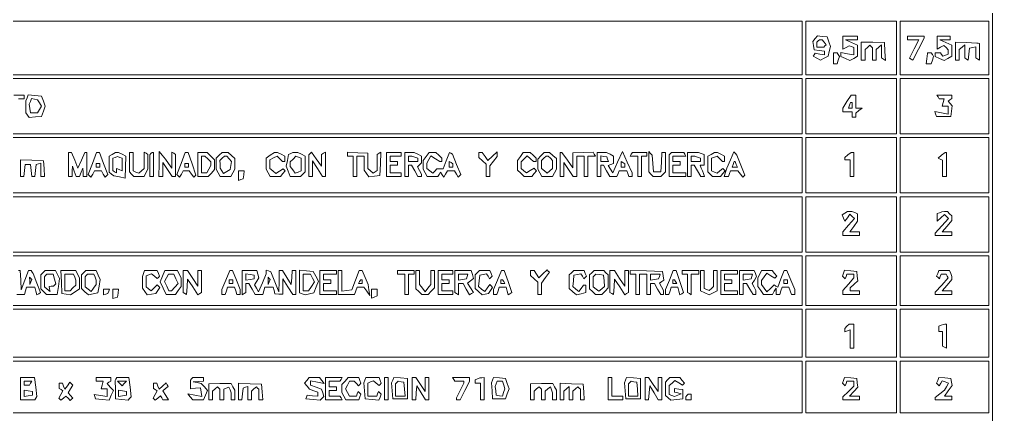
# Paper-space layout 'AN-01-DGE-004' of a CAD drawing. Header units: metres, sheet in millimetres. Extents: x 12 to 193, y 4 to 291.
# Drawn here: x 128.6 to 193.2, y 89.2 to 115.5 of the extents above; entities that cross this region are included whole.
import ezdxf

# ---------------------------------------------------------------- set-up
doc = ezdxf.new("R2010")
doc.units = ezdxf.units.M
doc.layers.add('DGE_CONTORNOS', color=7, linetype='Continuous', lineweight=0)
doc.layers.add('DGE_DATOS', color=7, linetype='Continuous', lineweight=0)

# ---------------------------------------------------------------- blocks, each defined once
blk = doc.blocks.new('LP_REF_DGE_MT_004')
at = {"layer": 'DGE_CONTORNOS'}
for points in [[(28.829, 147.467), (28.829, 24.387), (111.028, 24.387), (193.226, 24.387), (193.226, 147.467), (193.226, 270.547), (111.028, 270.547), (28.829, 270.547)], [(180.58, 113.582), (180.58, 111.801), (120.727, 111.801), (60.874, 111.801), (60.874, 113.582), (60.874, 115.362), (120.727, 115.362), (180.58, 115.362)], [(186.842, 113.582), (186.842, 111.801), (183.834, 111.801), (180.826, 111.801), (180.826, 113.582), (180.826, 115.362), (183.834, 115.362), (186.842, 115.362)], [(192.981, 113.582), (192.981, 111.801), (190.034, 111.801), (187.087, 111.801), (187.087, 113.582), (187.087, 115.362), (190.034, 115.362), (192.981, 115.362)], [(181.45, 114.208), (181.298, 114.025), (181.338, 113.742), (181.378, 113.459), (181.716, 113.42), (182.053, 113.381), (182.053, 113.252), (182.053, 113.123), (181.744, 113.182), (181.434, 113.242), (181.372, 113.142), (181.31, 113.041), (181.559, 112.908), (181.808, 112.775), (182.052, 112.906), (182.296, 113.036), (182.377, 113.357), (182.457, 113.677), (182.345, 113.998), (182.233, 114.318), (181.918, 114.355), (181.603, 114.392)], [(182.037, 113.969), (182.174, 113.805), (182.093, 113.724), (182.013, 113.643), (181.787, 113.643), (181.562, 113.643), (181.562, 113.807), (181.562, 113.97), (181.644, 114.052), (181.726, 114.134), (181.813, 114.134), (181.901, 114.134)], [(183.281, 113.946), (183.281, 113.512), (183.496, 113.622), (183.711, 113.733), (183.864, 113.678), (184.018, 113.623), (184.018, 113.374), (184.018, 113.125), (183.588, 113.205), (183.158, 113.286), (183.158, 113.155), (183.158, 113.024), (183.45, 112.891), (183.741, 112.758), (184.002, 112.898), (184.263, 113.038), (184.263, 113.408), (184.263, 113.778), (183.864, 113.951), (183.465, 114.124), (183.864, 114.129), (184.263, 114.134), (184.263, 114.257), (184.263, 114.38), (183.772, 114.38), (183.281, 114.38)], [(184.509, 113.38), (184.509, 112.784), (184.632, 112.784), (184.755, 112.784), (184.755, 113.137), (184.755, 113.49), (184.919, 113.627), (185.084, 113.764), (185.165, 113.683), (185.246, 113.602), (185.246, 113.193), (185.246, 112.784), (185.368, 112.784), (185.491, 112.784), (185.491, 113.137), (185.491, 113.49), (185.675, 113.643), (185.86, 113.796), (185.86, 113.358), (185.86, 112.921), (185.989, 112.84), (186.119, 112.76), (186.082, 113.355), (186.044, 113.95), (185.276, 113.963), (184.509, 113.976)], [(187.578, 114.257), (187.578, 114.134), (187.949, 114.134), (188.319, 114.134), (188.011, 113.527), (187.704, 112.919), (187.821, 112.847), (187.938, 112.774), (188.311, 113.512), (188.683, 114.25), (188.683, 114.315), (188.683, 114.38), (188.131, 114.38), (187.578, 114.38)], [(189.543, 113.946), (189.543, 113.512), (189.77, 113.633), (189.996, 113.754), (190.138, 113.613), (190.279, 113.471), (190.279, 113.325), (190.279, 113.178), (190.099, 113.109), (189.919, 113.04), (189.846, 113.157), (189.774, 113.275), (189.597, 113.275), (189.42, 113.275), (189.42, 113.149), (189.42, 113.024), (189.711, 112.891), (190.003, 112.758), (190.264, 112.898), (190.525, 113.038), (190.525, 113.408), (190.525, 113.778), (190.126, 113.951), (189.727, 114.124), (190.065, 114.129), (190.402, 114.134), (190.402, 114.257), (190.402, 114.38), (189.972, 114.38), (189.543, 114.38)], [(190.771, 113.383), (190.771, 112.784), (190.893, 112.784), (191.016, 112.784), (191.016, 113.137), (191.016, 113.49), (191.2, 113.643), (191.384, 113.796), (191.384, 113.358), (191.384, 112.921), (191.499, 112.85), (191.614, 112.779), (191.653, 113.179), (191.691, 113.58), (191.906, 113.62), (192.121, 113.661), (192.121, 113.291), (192.121, 112.921), (192.244, 112.845), (192.367, 112.769), (192.367, 113.329), (192.367, 113.889), (192.275, 113.901), (192.182, 113.914), (191.476, 113.948), (190.771, 113.982)], [(182.667, 112.906), (182.667, 112.538), (182.782, 112.538), (182.896, 112.538), (182.974, 112.782), (183.052, 113.027), (182.975, 113.151), (182.898, 113.275), (182.783, 113.275), (182.667, 113.275)], [(188.915, 113.244), (188.901, 113.213), (188.861, 112.876), (188.821, 112.538), (188.989, 112.538), (189.158, 112.538), (189.235, 112.782), (189.313, 113.027), (189.237, 113.151), (189.16, 113.275), (189.044, 113.275), (188.929, 113.275)], [(180.58, 109.714), (180.58, 107.873), (120.727, 107.873), (60.874, 107.873), (60.874, 109.714), (60.874, 111.556), (120.727, 111.556), (180.58, 111.556)], [(186.842, 109.714), (186.842, 107.873), (183.834, 107.873), (180.826, 107.873), (180.826, 109.714), (180.826, 111.556), (183.834, 111.556), (186.842, 111.556)], [(192.981, 109.714), (192.981, 107.873), (190.034, 107.873), (187.087, 107.873), (187.087, 109.714), (187.087, 111.556), (190.034, 111.556), (192.981, 111.556)], [(129.091, 110.263), (129.014, 110.062), (129.016, 109.673), (129.018, 109.285), (129.121, 109.122), (129.224, 108.959), (129.639, 108.999), (130.053, 109.039), (130.171, 109.377), (130.289, 109.714), (130.171, 110.052), (130.053, 110.389), (129.611, 110.427), (129.168, 110.464)], [(129.921, 109.929), (130.057, 109.714), (129.921, 109.499), (129.786, 109.285), (129.553, 109.285), (129.321, 109.285), (129.281, 109.57), (129.24, 109.855), (129.311, 110.039), (129.382, 110.223), (129.584, 110.184), (129.786, 110.144)], [(183.557, 110.021), (183.281, 109.595), (183.281, 109.47), (183.281, 109.346), (183.588, 109.346), (183.895, 109.346), (183.895, 109.162), (183.895, 108.978), (184.018, 108.978), (184.141, 108.978), (184.141, 109.118), (184.141, 109.257), (184.355, 109.421), (184.57, 109.584), (184.355, 109.588), (184.141, 109.591), (184.141, 110.021), (184.141, 110.451), (183.987, 110.449), (183.834, 110.448)], [(183.895, 109.776), (183.895, 109.591), (183.776, 109.591), (183.657, 109.591), (183.728, 109.776), (183.799, 109.96), (183.847, 109.96), (183.895, 109.96)], [(189.604, 110.328), (189.68, 110.205), (189.845, 110.205), (190.011, 110.205), (189.947, 109.96), (189.882, 109.714), (190.081, 109.714), (190.279, 109.714), (190.279, 109.455), (190.279, 109.196), (189.837, 109.279), (189.394, 109.362), (189.448, 109.2), (189.502, 109.039), (189.983, 109.039), (190.464, 109.039), (190.503, 109.384), (190.543, 109.729), (190.405, 109.895), (190.268, 110.061), (190.396, 110.14), (190.525, 110.22), (190.525, 110.335), (190.525, 110.451), (190.027, 110.451), (189.528, 110.451)], [(180.58, 105.786), (180.58, 103.944), (120.727, 103.944), (60.874, 103.944), (60.874, 105.786), (60.874, 107.627), (120.727, 107.627), (180.58, 107.627)], [(186.842, 105.786), (186.842, 103.944), (183.834, 103.944), (180.826, 103.944), (180.826, 105.786), (180.826, 107.627), (183.834, 107.627), (186.842, 107.627)], [(192.981, 105.786), (192.981, 103.944), (190.034, 103.944), (187.087, 103.944), (187.087, 105.786), (187.087, 107.627), (190.034, 107.627), (192.981, 107.627)], [(135.89, 105.994), (135.89, 105.344), (136.037, 105.196), (136.184, 105.049), (136.524, 105.049), (136.863, 105.049), (136.99, 105.286), (137.117, 105.524), (137.117, 106.016), (137.117, 106.508), (136.995, 106.584), (136.872, 106.659), (136.872, 106.115), (136.872, 105.57), (136.689, 105.418), (136.507, 105.267), (136.321, 105.338), (136.135, 105.409), (136.135, 106.027), (136.135, 106.645), (136.013, 106.645), (135.89, 106.645)], [(137.858, 105.878), (137.854, 105.049), (137.977, 105.049), (138.1, 105.049), (138.1, 105.507), (138.1, 105.965), (138.411, 105.507), (138.722, 105.049), (138.841, 105.049), (138.959, 105.049), (138.959, 105.778), (138.959, 106.508), (138.836, 106.584), (138.714, 106.659), (138.707, 106.13), (138.701, 105.601), (138.492, 105.902), (138.284, 106.202), (138.073, 106.454), (137.862, 106.706)], [(147.888, 106.57), (147.799, 106.481), (147.799, 105.765), (147.799, 105.049), (147.922, 105.049), (148.045, 105.049), (148.046, 105.571), (148.048, 106.092), (148.384, 105.572), (148.72, 105.051), (148.812, 105.05), (148.904, 105.049), (148.904, 105.854), (148.904, 106.659), (148.781, 106.584), (148.658, 106.508), (148.652, 106.116), (148.646, 105.724), (148.473, 105.97), (148.301, 106.215), (148.139, 106.437), (147.976, 106.659)], [(150.377, 106.529), (150.377, 106.399), (150.561, 106.399), (150.746, 106.399), (150.746, 105.724), (150.746, 105.049), (150.868, 105.049), (150.991, 105.049), (150.991, 105.724), (150.991, 106.399), (151.237, 106.399), (151.482, 106.399), (151.482, 105.932), (151.482, 105.464), (151.642, 105.246), (151.801, 105.028), (152.164, 105.069), (152.526, 105.11), (152.563, 105.889), (152.6, 106.667), (152.471, 106.587), (152.342, 106.508), (152.342, 105.97), (152.342, 105.432), (152.214, 105.352), (152.085, 105.273), (151.907, 105.422), (151.728, 105.57), (151.728, 106.077), (151.728, 106.585), (151.053, 106.622), (150.377, 106.659)], [(159.094, 106.48), (159.094, 106.315), (159.34, 106.092), (159.585, 105.87), (159.585, 105.46), (159.585, 105.049), (159.708, 105.049), (159.831, 105.049), (159.831, 105.401), (159.831, 105.752), (160.077, 106.065), (160.322, 106.377), (160.322, 106.532), (160.322, 106.688), (160.013, 106.397), (159.703, 106.106), (159.515, 106.376), (159.326, 106.645), (159.21, 106.645), (159.094, 106.645)], [(166.952, 105.847), (166.952, 105.049), (167.075, 105.049), (167.198, 105.049), (167.198, 105.417), (167.198, 105.786), (167.29, 105.785), (167.382, 105.784), (167.591, 105.416), (167.8, 105.049), (168.038, 105.049), (168.276, 105.049), (168.347, 105.233), (168.418, 105.417), (168.671, 105.417), (168.924, 105.417), (168.995, 105.233), (169.065, 105.049), (169.175, 105.049), (169.285, 105.049), (169.285, 105.168), (169.285, 105.287), (168.964, 105.997), (168.643, 106.706), (168.32, 105.996), (167.996, 105.286), (167.848, 105.525), (167.7, 105.764), (167.879, 105.832), (168.057, 105.901), (168.057, 106.146), (168.057, 106.391), (167.82, 106.518), (167.582, 106.645), (167.267, 106.645), (166.952, 106.645)], [(170.39, 106.019), (170.39, 105.344), (170.537, 105.196), (170.684, 105.049), (170.942, 105.049), (171.2, 105.049), (171.347, 105.196), (171.495, 105.344), (171.495, 105.994), (171.495, 106.645), (171.378, 106.645), (171.262, 106.645), (171.225, 106), (171.188, 105.356), (170.942, 105.356), (170.697, 105.356), (170.658, 105.908), (170.62, 106.461), (170.505, 106.577), (170.39, 106.694)], [(175.814, 106.143), (175.582, 105.601), (175.494, 105.325), (175.407, 105.049), (175.542, 105.049), (175.677, 105.049), (175.747, 105.233), (175.818, 105.417), (176.068, 105.417), (176.317, 105.417), (176.474, 105.203), (176.631, 104.988), (176.704, 105.06), (176.776, 105.133), (176.509, 105.797), (176.242, 106.461), (176.144, 106.573), (176.046, 106.685)], [(128.646, 105.599), (128.646, 105.049), (128.761, 105.049), (128.876, 105.049), (128.914, 105.448), (128.953, 105.847), (129.137, 105.847), (129.321, 105.847), (129.36, 105.448), (129.398, 105.049), (129.505, 105.049), (129.613, 105.049), (129.651, 105.438), (129.69, 105.828), (129.843, 105.878), (129.996, 105.929), (129.996, 105.489), (129.996, 105.049), (130.126, 105.049), (130.256, 105.049), (130.218, 105.571), (130.181, 106.092), (129.413, 106.121), (128.646, 106.149)], [(131.838, 105.847), (131.838, 105.049), (131.961, 105.049), (132.084, 105.049), (132.093, 105.386), (132.103, 105.724), (132.226, 105.386), (132.35, 105.049), (132.466, 105.049), (132.583, 105.049), (132.694, 105.325), (132.805, 105.601), (132.813, 105.325), (132.82, 105.049), (132.943, 105.049), (133.066, 105.049), (133.066, 105.847), (133.066, 106.645), (132.999, 106.645), (132.933, 106.645), (132.703, 106.123), (132.473, 105.601), (132.26, 106.123), (132.046, 106.645), (131.942, 106.645), (131.838, 106.645)], [(133.433, 105.904), (133.156, 105.164), (133.243, 105.077), (133.33, 104.99), (133.45, 105.203), (133.569, 105.417), (133.803, 105.417), (134.036, 105.417), (134.156, 105.203), (134.275, 104.99), (134.362, 105.077), (134.449, 105.164), (134.172, 105.904), (133.895, 106.645), (133.803, 106.645), (133.71, 106.645)], [(134.754, 106.512), (134.539, 106.387), (134.539, 105.856), (134.539, 105.324), (134.693, 105.204), (134.846, 105.083), (135.227, 105.011), (135.608, 104.94), (135.63, 105.663), (135.651, 106.387), (135.41, 106.516), (135.169, 106.645), (135.069, 106.641), (134.969, 106.637)], [(135.399, 105.838), (135.399, 105.425), (135.214, 105.496), (135.03, 105.566), (135.03, 105.423), (135.03, 105.28), (134.908, 105.356), (134.785, 105.432), (134.785, 105.844), (134.785, 106.256), (134.938, 106.31), (135.092, 106.363), (135.245, 106.307), (135.399, 106.25)], [(137.322, 106.563), (137.24, 106.481), (137.24, 105.765), (137.24, 105.049), (137.363, 105.049), (137.486, 105.049), (137.486, 105.847), (137.486, 106.645), (137.445, 106.645), (137.404, 106.645)], [(139.326, 105.904), (139.049, 105.164), (139.136, 105.077), (139.223, 104.99), (139.343, 105.203), (139.462, 105.417), (139.658, 105.417), (139.853, 105.417), (140.01, 105.203), (140.167, 104.988), (140.237, 105.058), (140.308, 105.129), (140.052, 105.887), (139.796, 106.645), (139.699, 106.645), (139.603, 106.645)], [(140.432, 105.847), (140.432, 105.049), (140.782, 105.049), (141.131, 105.049), (141.334, 105.273), (141.537, 105.498), (141.537, 105.826), (141.537, 106.154), (141.292, 106.399), (141.046, 106.645), (140.739, 106.645), (140.432, 106.645)], [(141.099, 106.206), (141.292, 106.014), (141.292, 105.891), (141.292, 105.769), (141.165, 105.532), (141.038, 105.294), (140.858, 105.294), (140.678, 105.294), (140.678, 105.847), (140.678, 106.399), (140.792, 106.399), (140.906, 106.399)], [(141.853, 106.452), (141.66, 106.259), (141.66, 105.891), (141.66, 105.524), (141.787, 105.286), (141.914, 105.049), (142.274, 105.049), (142.634, 105.049), (142.761, 105.286), (142.888, 105.524), (142.888, 105.881), (142.888, 106.239), (142.663, 106.442), (142.439, 106.645), (142.242, 106.645), (142.046, 106.645)], [(142.514, 106.222), (142.661, 106.045), (142.621, 105.774), (142.581, 105.504), (142.363, 105.368), (142.144, 105.233), (142.027, 105.417), (141.91, 105.601), (141.908, 105.853), (141.906, 106.105), (142.053, 106.252), (142.2, 106.399), (142.284, 106.399), (142.367, 106.399)], [(145.248, 106.454), (144.975, 106.263), (144.975, 105.893), (144.975, 105.524), (145.102, 105.286), (145.229, 105.049), (145.578, 105.049), (145.927, 105.049), (146.083, 105.236), (146.238, 105.423), (146.171, 105.49), (146.104, 105.557), (145.856, 105.402), (145.609, 105.248), (145.415, 105.409), (145.221, 105.57), (145.221, 105.858), (145.221, 106.145), (145.458, 106.272), (145.695, 106.399), (145.879, 106.215), (146.063, 106.031), (146.133, 106.031), (146.203, 106.031), (146.203, 106.211), (146.203, 106.391), (145.965, 106.518), (145.728, 106.645), (145.624, 106.645), (145.521, 106.645)], [(146.606, 106.565), (146.456, 106.504), (146.383, 106.113), (146.309, 105.722), (146.437, 105.385), (146.565, 105.049), (146.912, 105.049), (147.259, 105.049), (147.406, 105.196), (147.553, 105.344), (147.553, 105.867), (147.553, 106.391), (147.316, 106.518), (147.078, 106.645), (146.917, 106.635), (146.755, 106.626)], [(147.308, 105.83), (147.308, 105.409), (147.106, 105.332), (146.904, 105.255), (146.738, 105.482), (146.571, 105.71), (146.571, 105.862), (146.571, 106.014), (146.759, 106.201), (146.947, 106.389), (147.127, 106.32), (147.308, 106.25)], [(152.956, 105.847), (152.956, 105.049), (153.447, 105.049), (153.938, 105.049), (153.938, 105.172), (153.938, 105.294), (153.569, 105.294), (153.201, 105.294), (153.201, 105.54), (153.201, 105.786), (153.447, 105.786), (153.692, 105.786), (153.692, 105.908), (153.692, 106.031), (153.447, 106.031), (153.201, 106.031), (153.201, 106.215), (153.201, 106.399), (153.569, 106.399), (153.938, 106.399), (153.938, 106.522), (153.938, 106.645), (153.447, 106.645), (152.956, 106.645)], [(154.183, 105.847), (154.183, 105.049), (154.306, 105.049), (154.429, 105.049), (154.429, 105.417), (154.429, 105.786), (154.525, 105.786), (154.621, 105.786), (154.839, 105.417), (155.057, 105.049), (155.172, 105.049), (155.288, 105.049), (155.288, 105.118), (155.288, 105.188), (155.154, 105.438), (155.02, 105.689), (155.154, 105.823), (155.288, 105.957), (155.288, 106.174), (155.288, 106.391), (155.051, 106.518), (154.813, 106.645), (154.498, 106.645), (154.183, 106.645)], [(154.849, 106.325), (155.043, 106.25), (155.043, 106.141), (155.043, 106.031), (154.736, 106.031), (154.429, 106.031), (154.429, 106.215), (154.429, 106.399), (154.542, 106.399), (154.654, 106.399)], [(155.602, 106.372), (155.411, 106.099), (155.411, 105.811), (155.411, 105.524), (155.538, 105.286), (155.665, 105.049), (156.022, 105.049), (156.379, 105.049), (156.463, 105.185), (156.547, 105.321), (156.656, 105.154), (156.766, 104.987), (156.893, 105.202), (157.019, 105.417), (157.253, 105.417), (157.486, 105.417), (157.606, 105.203), (157.725, 104.99), (157.812, 105.076), (157.899, 105.163), (157.622, 105.845), (157.345, 106.526), (157.248, 106.586), (157.151, 106.646), (156.94, 106.093), (156.728, 105.54), (156.524, 105.54), (156.32, 105.54), (156.178, 105.398), (156.035, 105.256), (155.846, 105.413), (155.657, 105.57), (155.657, 105.747), (155.657, 105.924), (155.788, 106.17), (155.92, 106.416), (156.214, 106.224), (156.507, 106.031), (156.573, 106.031), (156.639, 106.031), (156.639, 106.145), (156.639, 106.259), (156.446, 106.452), (156.253, 106.645), (156.023, 106.645), (155.793, 106.645)], [(157.376, 105.778), (157.376, 105.663), (157.253, 105.663), (157.13, 105.663), (157.13, 105.854), (157.13, 106.046), (157.253, 105.97), (157.376, 105.894)], [(161.864, 106.372), (161.673, 106.099), (161.673, 105.777), (161.673, 105.455), (161.897, 105.252), (162.122, 105.049), (162.373, 105.049), (162.625, 105.049), (162.78, 105.236), (162.935, 105.423), (162.851, 105.508), (162.766, 105.592), (162.517, 105.436), (162.267, 105.28), (162.093, 105.425), (161.918, 105.57), (161.918, 105.792), (161.918, 106.014), (162.117, 106.212), (162.316, 106.411), (162.526, 106.221), (162.736, 106.031), (162.818, 106.031), (162.9, 106.031), (162.9, 106.145), (162.9, 106.259), (162.707, 106.452), (162.515, 106.645), (162.285, 106.645), (162.055, 106.645)], [(163.226, 106.42), (163.023, 106.196), (163.023, 105.86), (163.023, 105.524), (163.15, 105.286), (163.277, 105.049), (163.637, 105.049), (163.997, 105.049), (164.124, 105.286), (164.251, 105.524), (164.251, 105.881), (164.251, 106.239), (164.026, 106.442), (163.802, 106.645), (163.616, 106.645), (163.43, 106.645)], [(163.858, 106.252), (164.005, 106.105), (164.005, 105.837), (164.005, 105.57), (163.821, 105.417), (163.637, 105.264), (163.453, 105.417), (163.269, 105.57), (163.269, 105.837), (163.269, 106.105), (163.416, 106.252), (163.563, 106.399), (163.637, 106.399), (163.711, 106.399)], [(164.497, 105.847), (164.497, 105.049), (164.619, 105.049), (164.742, 105.049), (164.742, 105.507), (164.742, 105.965), (165.053, 105.507), (165.365, 105.049), (165.483, 105.049), (165.601, 105.049), (165.601, 105.724), (165.601, 106.399), (165.847, 106.399), (166.093, 106.399), (166.093, 105.724), (166.093, 105.049), (166.215, 105.049), (166.338, 105.049), (166.338, 105.724), (166.338, 106.399), (166.591, 106.399), (166.844, 106.399), (166.766, 106.525), (166.688, 106.651), (166.022, 106.629), (165.356, 106.607), (165.356, 106.116), (165.356, 105.626), (164.987, 106.135), (164.618, 106.645), (164.557, 106.645), (164.497, 106.645)], [(167.658, 106.185), (167.709, 106.031), (167.453, 106.031), (167.198, 106.031), (167.198, 106.224), (167.198, 106.417), (167.402, 106.378), (167.607, 106.338)], [(168.794, 105.778), (168.794, 105.663), (168.671, 105.663), (168.548, 105.663), (168.548, 105.854), (168.548, 106.046), (168.671, 105.97), (168.794, 105.894)], [(169.223, 106.522), (169.147, 106.399), (169.4, 106.399), (169.653, 106.399), (169.653, 105.724), (169.653, 105.049), (169.776, 105.049), (169.899, 105.049), (169.899, 105.724), (169.899, 106.399), (170.083, 106.399), (170.267, 106.399), (170.267, 106.522), (170.267, 106.645), (169.783, 106.645), (169.299, 106.645)], [(171.822, 106.563), (171.74, 106.481), (171.74, 105.765), (171.74, 105.049), (172.293, 105.049), (172.845, 105.049), (172.845, 105.172), (172.845, 105.294), (172.416, 105.294), (171.986, 105.294), (171.986, 105.54), (171.986, 105.786), (172.231, 105.786), (172.477, 105.786), (172.477, 105.908), (172.477, 106.031), (172.231, 106.031), (171.986, 106.031), (171.986, 106.215), (171.986, 106.399), (172.423, 106.399), (172.86, 106.399), (172.784, 106.522), (172.708, 106.645), (172.306, 106.645), (171.904, 106.645)], [(172.968, 105.847), (172.968, 105.049), (173.091, 105.049), (173.214, 105.049), (173.214, 105.417), (173.214, 105.786), (173.31, 105.786), (173.406, 105.786), (173.624, 105.417), (173.841, 105.049), (173.97, 105.049), (174.099, 105.049), (174.025, 105.233), (173.95, 105.417), (173.876, 105.601), (173.801, 105.786), (173.937, 105.786), (174.073, 105.786), (174.073, 106.141), (174.073, 106.496), (173.879, 106.57), (173.685, 106.645), (173.326, 106.645), (172.968, 106.645)], [(173.633, 106.325), (173.827, 106.25), (173.827, 106.141), (173.827, 106.031), (173.521, 106.031), (173.214, 106.031), (173.214, 106.215), (173.214, 106.399), (173.326, 106.399), (173.439, 106.399)], [(174.533, 106.512), (174.319, 106.387), (174.319, 105.865), (174.319, 105.344), (174.466, 105.196), (174.613, 105.049), (174.881, 105.049), (175.148, 105.049), (175.303, 105.236), (175.459, 105.423), (175.383, 105.499), (175.307, 105.575), (175.121, 105.421), (174.936, 105.267), (174.75, 105.338), (174.564, 105.409), (174.564, 105.83), (174.564, 106.25), (174.745, 106.32), (174.925, 106.389), (175.104, 106.21), (175.283, 106.031), (175.353, 106.031), (175.424, 106.031), (175.424, 106.211), (175.424, 106.391), (175.186, 106.518), (174.949, 106.645), (174.848, 106.641), (174.748, 106.637)], [(176.205, 105.847), (176.275, 105.663), (176.099, 105.663), (175.922, 105.663), (175.993, 105.847), (176.064, 106.031), (176.099, 106.031), (176.134, 106.031)], [(183.619, 106.474), (183.404, 106.311), (183.404, 106.232), (183.404, 106.154), (183.588, 106.154), (183.772, 106.154), (183.772, 105.601), (183.772, 105.049), (183.895, 105.049), (184.018, 105.049), (184.018, 105.847), (184.018, 106.645), (183.926, 106.641), (183.834, 106.637)], [(189.842, 106.453), (189.604, 106.261), (189.758, 106.197), (189.911, 106.133), (189.911, 105.591), (189.911, 105.049), (190.034, 105.049), (190.157, 105.049), (190.157, 105.847), (190.157, 106.645), (190.119, 106.645), (190.081, 106.645)], [(133.925, 105.786), (133.925, 105.663), (133.803, 105.663), (133.68, 105.663), (133.68, 105.786), (133.68, 105.908), (133.803, 105.908), (133.925, 105.908)], [(139.819, 105.786), (139.819, 105.663), (139.696, 105.663), (139.573, 105.663), (139.573, 105.786), (139.573, 105.908), (139.696, 105.908), (139.819, 105.908)], [(143.134, 105.1), (143.134, 104.783), (143.287, 104.833), (143.44, 104.884), (143.48, 105.151), (143.519, 105.417), (143.326, 105.417), (143.134, 105.417)], [(180.58, 101.857), (180.58, 100.015), (120.727, 100.015), (60.874, 100.015), (60.874, 101.857), (60.874, 103.698), (120.727, 103.698), (180.58, 103.698)], [(186.842, 101.857), (186.842, 100.015), (183.834, 100.015), (180.826, 100.015), (180.826, 101.857), (180.826, 103.698), (183.834, 103.698), (186.842, 103.698)], [(192.981, 101.857), (192.981, 100.015), (190.034, 100.015), (187.087, 100.015), (187.087, 101.857), (187.087, 103.698), (190.034, 103.698), (192.981, 103.698)], [(183.417, 102.604), (183.245, 102.495), (183.328, 102.28), (183.411, 102.065), (183.583, 102.298), (183.756, 102.532), (183.905, 102.385), (184.054, 102.238), (183.668, 101.797), (183.281, 101.357), (183.281, 101.239), (183.281, 101.12), (183.834, 101.12), (184.386, 101.12), (184.386, 101.243), (184.386, 101.366), (184.071, 101.366), (183.756, 101.366), (184.01, 101.722), (184.263, 102.079), (184.263, 102.323), (184.263, 102.567), (184.069, 102.642), (183.875, 102.716), (183.732, 102.714), (183.588, 102.712)], [(189.696, 102.635), (189.543, 102.573), (189.543, 102.319), (189.543, 102.064), (189.791, 102.289), (190.04, 102.514), (190.171, 102.383), (190.302, 102.251), (189.861, 101.763), (189.42, 101.275), (189.42, 101.197), (189.42, 101.12), (189.972, 101.12), (190.525, 101.12), (190.525, 101.243), (190.525, 101.366), (190.207, 101.366), (189.889, 101.366), (190.207, 101.743), (190.525, 102.121), (190.525, 102.271), (190.525, 102.422), (190.378, 102.569), (190.23, 102.716), (190.04, 102.706), (189.85, 102.697)], [(180.58, 98.112), (180.58, 96.455), (120.727, 96.455), (60.874, 96.455), (60.874, 98.112), (60.874, 99.77), (120.727, 99.77), (180.58, 99.77)], [(186.842, 98.112), (186.842, 96.455), (183.834, 96.455), (180.826, 96.455), (180.826, 98.112), (180.826, 99.77), (183.834, 99.77), (186.842, 99.77)], [(192.981, 98.112), (192.981, 96.455), (190.034, 96.455), (187.087, 96.455), (187.087, 98.112), (187.087, 99.77), (190.034, 99.77), (192.981, 99.77)], [(129.344, 98.028), (129.279, 97.867), (129.27, 98.102), (129.26, 98.337), (129.334, 98.263), (129.408, 98.189)], [(130.144, 98.64), (129.996, 98.493), (129.996, 98.035), (129.996, 97.577), (130.189, 97.384), (130.382, 97.191), (130.734, 97.191), (131.086, 97.191), (131.167, 97.73), (131.248, 98.268), (131.109, 98.528), (130.97, 98.787), (130.631, 98.787), (130.291, 98.787)], [(130.91, 98.22), (130.991, 97.899), (130.913, 97.821), (130.835, 97.744), (130.692, 97.738), (130.549, 97.733), (130.587, 97.564), (130.624, 97.395), (130.433, 97.554), (130.242, 97.713), (130.242, 98.045), (130.242, 98.378), (130.324, 98.46), (130.406, 98.542), (130.618, 98.542), (130.829, 98.542)], [(131.372, 98.02), (131.408, 97.253), (131.692, 97.213), (131.975, 97.172), (132.275, 97.369), (132.575, 97.565), (132.575, 97.939), (132.575, 98.312), (132.448, 98.55), (132.321, 98.787), (131.828, 98.787), (131.335, 98.787)], [(132.255, 98.348), (132.329, 98.153), (132.329, 97.988), (132.329, 97.823), (132.136, 97.63), (131.943, 97.437), (131.768, 97.437), (131.593, 97.437), (131.593, 97.989), (131.593, 98.542), (131.886, 98.542), (132.18, 98.542)], [(132.845, 98.64), (132.698, 98.493), (132.698, 98.045), (132.698, 97.598), (132.938, 97.38), (133.179, 97.162), (133.485, 97.239), (133.792, 97.316), (133.874, 97.754), (133.956, 98.192), (133.821, 98.49), (133.685, 98.787), (133.339, 98.787), (132.992, 98.787)], [(133.605, 98.348), (133.68, 98.153), (133.68, 98.003), (133.68, 97.852), (133.509, 97.619), (133.338, 97.385), (133.141, 97.549), (132.943, 97.713), (132.943, 98.045), (132.943, 98.378), (133.025, 98.46), (133.107, 98.542), (133.319, 98.542), (133.531, 98.542)], [(136.824, 98.593), (136.749, 98.399), (136.749, 98.003), (136.749, 97.607), (136.91, 97.387), (137.07, 97.168), (137.357, 97.21), (137.645, 97.253), (137.776, 97.462), (137.907, 97.671), (137.825, 97.753), (137.743, 97.834), (137.54, 97.631), (137.337, 97.428), (137.166, 97.571), (136.995, 97.713), (136.995, 98.07), (136.995, 98.427), (137.18, 98.498), (137.366, 98.569), (137.552, 98.415), (137.737, 98.261), (137.811, 98.335), (137.884, 98.409), (137.812, 98.598), (137.739, 98.787), (137.319, 98.787), (136.898, 98.787)], [(138.096, 98.41), (137.94, 98.033), (138.141, 97.612), (138.341, 97.191), (138.643, 97.191), (138.945, 97.191), (139.136, 97.464), (139.327, 97.737), (139.327, 98.025), (139.327, 98.312), (139.2, 98.55), (139.073, 98.787), (138.663, 98.787), (138.252, 98.787)], [(138.981, 98.235), (139.121, 97.929), (138.898, 97.683), (138.676, 97.437), (138.591, 97.437), (138.507, 97.437), (138.364, 97.751), (138.221, 98.065), (138.349, 98.303), (138.477, 98.542), (138.659, 98.542), (138.842, 98.542)], [(139.45, 98.058), (139.45, 97.329), (139.566, 97.257), (139.681, 97.186), (139.719, 97.703), (139.757, 98.221), (140.099, 97.702), (140.442, 97.183), (140.56, 97.256), (140.678, 97.329), (140.678, 98.058), (140.678, 98.787), (140.555, 98.787), (140.432, 98.787), (140.43, 98.266), (140.429, 97.744), (140.093, 98.265), (139.757, 98.786), (139.604, 98.787), (139.45, 98.787)], [(142.29, 98.157), (142.029, 97.527), (142.029, 97.359), (142.029, 97.191), (142.143, 97.191), (142.258, 97.191), (142.335, 97.437), (142.413, 97.682), (142.642, 97.682), (142.871, 97.682), (142.949, 97.437), (143.027, 97.191), (143.142, 97.191), (143.256, 97.191), (143.256, 97.359), (143.256, 97.527), (142.994, 98.157), (142.732, 98.787), (142.642, 98.787), (142.552, 98.787)], [(143.379, 97.982), (143.379, 97.177), (143.502, 97.253), (143.625, 97.329), (143.625, 97.628), (143.625, 97.928), (143.721, 97.928), (143.817, 97.928), (144.035, 97.56), (144.252, 97.191), (144.502, 97.191), (144.753, 97.191), (144.817, 97.437), (144.881, 97.682), (145.159, 97.682), (145.438, 97.682), (145.495, 97.464), (145.552, 97.246), (145.816, 97.227), (146.08, 97.207), (146.082, 97.721), (146.084, 98.235), (146.42, 97.714), (146.755, 97.193), (146.847, 97.192), (146.94, 97.191), (146.94, 97.989), (146.94, 98.787), (146.824, 98.787), (146.709, 98.787), (146.671, 98.327), (146.633, 97.867), (146.346, 98.327), (146.06, 98.787), (145.947, 98.787), (145.835, 98.787), (145.829, 98.082), (145.823, 97.376), (145.549, 98.042), (145.274, 98.708), (145.125, 98.758), (144.975, 98.808), (144.975, 98.685), (144.975, 98.562), (144.721, 97.969), (144.467, 97.376), (144.335, 97.61), (144.204, 97.845), (144.35, 98.078), (144.496, 98.312), (144.42, 98.55), (144.345, 98.787), (143.862, 98.787), (143.379, 98.787)], [(144.177, 98.358), (144.177, 98.235), (143.901, 98.196), (143.625, 98.157), (143.625, 98.358), (143.625, 98.559), (143.901, 98.52), (144.177, 98.481)], [(145.182, 98.028), (145.117, 97.867), (145.108, 98.102), (145.098, 98.337), (145.172, 98.263), (145.246, 98.189)], [(147.185, 98.054), (147.185, 97.306), (147.37, 97.236), (147.554, 97.165), (147.845, 97.238), (148.136, 97.311), (148.296, 97.698), (148.457, 98.085), (148.277, 98.405), (148.098, 98.726), (147.642, 98.764), (147.185, 98.802)], [(148.049, 98.288), (148.185, 98.034), (147.989, 97.736), (147.793, 97.437), (147.612, 97.437), (147.431, 97.437), (147.431, 97.989), (147.431, 98.542), (147.672, 98.542), (147.913, 98.542)], [(148.536, 97.989), (148.536, 97.191), (149.088, 97.191), (149.641, 97.191), (149.641, 97.314), (149.641, 97.437), (149.211, 97.437), (148.781, 97.437), (148.781, 97.682), (148.781, 97.928), (149.027, 97.928), (149.272, 97.928), (149.272, 98.051), (149.272, 98.174), (149.027, 98.174), (148.781, 98.174), (148.781, 98.358), (148.781, 98.542), (149.211, 98.542), (149.641, 98.542), (149.641, 98.665), (149.641, 98.787), (149.088, 98.787), (148.536, 98.787)], [(149.763, 97.989), (149.763, 97.191), (150.308, 97.191), (150.852, 97.191), (150.93, 97.437), (151.008, 97.682), (151.23, 97.682), (151.452, 97.682), (151.657, 97.406), (151.862, 97.13), (151.803, 97.498), (151.744, 97.867), (151.55, 98.327), (151.356, 98.787), (151.252, 98.787), (151.147, 98.787), (150.903, 98.143), (150.659, 97.498), (150.334, 97.459), (150.009, 97.421), (150.009, 98.104), (150.009, 98.787), (149.886, 98.787), (149.763, 98.787)], [(153.692, 98.665), (153.692, 98.542), (153.938, 98.542), (154.183, 98.542), (154.183, 97.867), (154.183, 97.191), (154.306, 97.191), (154.429, 97.191), (154.429, 97.867), (154.429, 98.542), (154.613, 98.542), (154.797, 98.542), (154.797, 98.665), (154.797, 98.787), (154.245, 98.787), (153.692, 98.787)], [(154.92, 98.182), (154.92, 97.577), (155.113, 97.384), (155.306, 97.191), (155.524, 97.191), (155.741, 97.191), (155.945, 97.416), (156.148, 97.64), (156.148, 98.214), (156.148, 98.787), (156.025, 98.787), (155.902, 98.787), (155.902, 98.32), (155.902, 97.852), (155.718, 97.614), (155.534, 97.376), (155.35, 97.614), (155.166, 97.852), (155.166, 98.32), (155.166, 98.787), (155.043, 98.787), (154.92, 98.787)], [(156.393, 97.989), (156.393, 97.191), (156.884, 97.191), (157.376, 97.191), (157.376, 97.314), (157.376, 97.437), (157.007, 97.437), (156.639, 97.437), (156.639, 97.682), (156.639, 97.928), (156.884, 97.928), (157.13, 97.928), (157.13, 98.051), (157.13, 98.174), (156.884, 98.174), (156.639, 98.174), (156.639, 98.358), (156.639, 98.542), (157.007, 98.542), (157.376, 98.542), (157.376, 98.665), (157.376, 98.787), (156.884, 98.787), (156.393, 98.787)], [(157.498, 98.058), (157.498, 97.329), (157.621, 97.253), (157.744, 97.177), (157.744, 97.552), (157.744, 97.928), (157.897, 97.927), (158.051, 97.926), (158.264, 97.551), (158.478, 97.175), (158.609, 97.256), (158.739, 97.337), (158.539, 97.643), (158.339, 97.948), (158.547, 98.101), (158.756, 98.254), (158.671, 98.521), (158.587, 98.787), (158.042, 98.787), (157.498, 98.787)], [(158.328, 98.388), (158.277, 98.235), (158.01, 98.196), (157.744, 98.157), (157.744, 98.349), (157.744, 98.542), (158.061, 98.542), (158.378, 98.542)], [(158.996, 98.64), (158.849, 98.493), (158.849, 98.045), (158.849, 97.598), (159.085, 97.384), (159.322, 97.17), (159.532, 97.211), (159.743, 97.253), (159.875, 97.462), (160.006, 97.671), (159.917, 97.76), (159.828, 97.849), (159.659, 97.617), (159.489, 97.385), (159.286, 97.554), (159.082, 97.723), (159.119, 98.101), (159.156, 98.479), (159.387, 98.522), (159.617, 98.566), (159.718, 98.404), (159.818, 98.242), (159.901, 98.325), (159.984, 98.409), (159.911, 98.598), (159.839, 98.787), (159.491, 98.787), (159.143, 98.787)], [(160.338, 98.157), (160.077, 97.527), (160.077, 97.359), (160.077, 97.191), (160.191, 97.191), (160.306, 97.191), (160.384, 97.437), (160.461, 97.682), (160.684, 97.682), (160.907, 97.682), (160.975, 97.425), (161.042, 97.167), (161.165, 97.242), (161.287, 97.318), (161.039, 98.053), (160.791, 98.787), (160.696, 98.787), (160.6, 98.787)], [(162.532, 98.622), (162.532, 98.457), (162.778, 98.235), (163.023, 98.013), (163.023, 97.602), (163.023, 97.191), (163.146, 97.191), (163.269, 97.191), (163.269, 97.571), (163.269, 97.952), (163.528, 98.315), (163.787, 98.679), (163.711, 98.754), (163.636, 98.829), (163.357, 98.567), (163.077, 98.304), (162.926, 98.546), (162.776, 98.787), (162.654, 98.787), (162.532, 98.787)], [(165.258, 98.64), (165.11, 98.493), (165.11, 98.045), (165.11, 97.598), (165.351, 97.38), (165.592, 97.162), (165.903, 97.241), (166.215, 97.319), (166.215, 97.562), (166.215, 97.805), (166.137, 97.805), (166.058, 97.805), (165.905, 97.595), (165.751, 97.385), (165.547, 97.554), (165.343, 97.723), (165.38, 98.101), (165.417, 98.479), (165.648, 98.522), (165.879, 98.566), (165.979, 98.404), (166.079, 98.242), (166.162, 98.325), (166.246, 98.409), (166.173, 98.598), (166.1, 98.787), (165.753, 98.787), (165.405, 98.787)], [(166.608, 98.64), (166.461, 98.493), (166.461, 98.035), (166.461, 97.577), (166.654, 97.384), (166.847, 97.191), (167.065, 97.191), (167.282, 97.191), (167.485, 97.416), (167.689, 97.64), (167.689, 98.067), (167.689, 98.493), (167.541, 98.64), (167.394, 98.787), (167.075, 98.787), (166.756, 98.787)], [(167.419, 98.102), (167.456, 97.723), (167.265, 97.565), (167.075, 97.407), (166.891, 97.56), (166.706, 97.713), (166.706, 98.045), (166.706, 98.378), (166.793, 98.465), (166.881, 98.552), (167.131, 98.516), (167.382, 98.481)], [(167.811, 98.058), (167.811, 97.329), (167.927, 97.257), (168.043, 97.186), (168.081, 97.703), (168.118, 98.221), (168.461, 97.702), (168.803, 97.183), (168.921, 97.256), (169.039, 97.329), (169.039, 98.058), (169.039, 98.787), (168.916, 98.787), (168.794, 98.787), (168.792, 98.266), (168.79, 97.744), (168.454, 98.265), (168.118, 98.786), (167.965, 98.787), (167.811, 98.787)], [(169.162, 98.669), (169.162, 98.542), (169.346, 98.542), (169.53, 98.542), (169.53, 97.867), (169.53, 97.191), (169.653, 97.191), (169.776, 97.191), (169.776, 97.867), (169.776, 98.542), (170.021, 98.542), (170.267, 98.542), (170.267, 97.867), (170.267, 97.191), (170.39, 97.191), (170.513, 97.191), (170.513, 97.56), (170.513, 97.928), (170.641, 97.928), (170.769, 97.928), (170.979, 97.56), (171.188, 97.193), (171.28, 97.192), (171.372, 97.191), (171.372, 97.322), (171.372, 97.453), (171.236, 97.706), (171.101, 97.959), (171.247, 98.05), (171.393, 98.14), (171.352, 98.433), (171.311, 98.726), (170.236, 98.762), (169.162, 98.797)], [(171.096, 98.388), (171.046, 98.235), (170.779, 98.196), (170.513, 98.157), (170.513, 98.349), (170.513, 98.542), (170.83, 98.542), (171.147, 98.542)], [(171.757, 98.157), (171.495, 97.527), (171.495, 97.359), (171.495, 97.191), (171.609, 97.191), (171.724, 97.191), (171.802, 97.437), (171.88, 97.682), (172.103, 97.682), (172.326, 97.682), (172.393, 97.425), (172.46, 97.167), (172.583, 97.242), (172.705, 97.318), (172.457, 98.053), (172.209, 98.787), (172.114, 98.787), (172.019, 98.787)], [(172.6, 98.665), (172.6, 98.542), (172.784, 98.542), (172.968, 98.542), (172.968, 97.935), (172.968, 97.329), (173.091, 97.253), (173.214, 97.177), (173.214, 97.859), (173.214, 98.542), (173.459, 98.542), (173.705, 98.542), (173.705, 98.665), (173.705, 98.787), (173.152, 98.787), (172.6, 98.787)], [(173.827, 98.11), (173.827, 97.432), (174.119, 97.299), (174.41, 97.166), (174.671, 97.306), (174.932, 97.446), (174.932, 98.117), (174.932, 98.787), (174.81, 98.787), (174.687, 98.787), (174.687, 98.26), (174.687, 97.732), (174.549, 97.594), (174.411, 97.456), (174.242, 97.521), (174.073, 97.586), (174.073, 98.187), (174.073, 98.787), (173.95, 98.787), (173.827, 98.787)], [(175.178, 97.989), (175.178, 97.191), (175.73, 97.191), (176.283, 97.191), (176.283, 97.314), (176.283, 97.437), (175.853, 97.437), (175.424, 97.437), (175.424, 97.682), (175.424, 97.928), (175.669, 97.928), (175.915, 97.928), (175.915, 98.051), (175.915, 98.174), (175.669, 98.174), (175.424, 98.174), (175.424, 98.358), (175.424, 98.542), (175.853, 98.542), (176.283, 98.542), (176.283, 98.665), (176.283, 98.787), (175.73, 98.787), (175.178, 98.787)], [(176.406, 97.989), (176.406, 97.191), (176.529, 97.191), (176.651, 97.191), (176.651, 97.56), (176.651, 97.928), (176.767, 97.928), (176.883, 97.928), (177.101, 97.56), (177.318, 97.191), (177.414, 97.191), (177.511, 97.191), (177.511, 97.322), (177.511, 97.453), (177.385, 97.688), (177.26, 97.922), (177.405, 98.154), (177.549, 98.387), (177.473, 98.587), (177.396, 98.787), (176.901, 98.787), (176.406, 98.787)], [(177.235, 98.388), (177.185, 98.235), (176.918, 98.196), (176.651, 98.157), (176.651, 98.349), (176.651, 98.542), (176.968, 98.542), (177.286, 98.542)], [(177.761, 98.55), (177.634, 98.312), (177.634, 98.025), (177.634, 97.737), (177.825, 97.464), (178.016, 97.191), (178.31, 97.191), (178.604, 97.191), (178.729, 97.406), (178.854, 97.621), (178.858, 97.406), (178.861, 97.191), (178.976, 97.191), (179.09, 97.191), (179.168, 97.437), (179.246, 97.682), (179.475, 97.682), (179.704, 97.682), (179.782, 97.437), (179.86, 97.191), (179.975, 97.191), (180.089, 97.191), (180.089, 97.359), (180.089, 97.527), (179.827, 98.157), (179.565, 98.787), (179.469, 98.787), (179.373, 98.787), (179.163, 98.237), (178.953, 97.687), (178.838, 97.758), (178.723, 97.829), (178.474, 97.604), (178.225, 97.379), (178.052, 97.616), (177.879, 97.852), (177.879, 97.989), (177.879, 98.127), (178.056, 98.365), (178.232, 98.603), (178.497, 98.441), (178.762, 98.279), (178.829, 98.346), (178.896, 98.413), (178.741, 98.6), (178.586, 98.787), (178.237, 98.787), (177.888, 98.787)], [(183.327, 98.606), (183.251, 98.409), (183.344, 98.322), (183.438, 98.235), (183.492, 98.388), (183.547, 98.542), (183.783, 98.542), (184.018, 98.542), (184.018, 98.423), (184.018, 98.305), (183.65, 97.885), (183.281, 97.466), (183.281, 97.329), (183.281, 97.191), (183.834, 97.191), (184.386, 97.191), (184.386, 97.314), (184.386, 97.437), (184.079, 97.437), (183.772, 97.437), (183.772, 97.541), (183.772, 97.644), (184.024, 97.872), (184.275, 98.099), (184.239, 98.413), (184.202, 98.726), (183.802, 98.765), (183.402, 98.803)], [(189.585, 98.598), (189.512, 98.409), (189.606, 98.322), (189.699, 98.235), (189.754, 98.388), (189.809, 98.542), (189.975, 98.542), (190.142, 98.542), (190.215, 98.424), (190.288, 98.306), (189.854, 97.826), (189.42, 97.346), (189.42, 97.269), (189.42, 97.191), (189.972, 97.191), (190.525, 97.191), (190.525, 97.314), (190.525, 97.437), (190.207, 97.437), (189.889, 97.437), (190.207, 97.815), (190.525, 98.192), (190.525, 98.296), (190.525, 98.399), (190.45, 98.593), (190.376, 98.787), (190.017, 98.787), (189.658, 98.787)], [(142.765, 98.051), (142.765, 97.928), (142.642, 97.928), (142.52, 97.928), (142.52, 98.051), (142.52, 98.174), (142.642, 98.174), (142.765, 98.174)], [(151.359, 98.051), (151.359, 97.928), (151.229, 97.928), (151.099, 97.928), (151.175, 98.051), (151.251, 98.174), (151.305, 98.174), (151.359, 98.174)], [(160.752, 98.051), (160.828, 97.928), (160.698, 97.928), (160.568, 97.928), (160.568, 98.051), (160.568, 98.174), (160.622, 98.174), (160.676, 98.174)], [(172.17, 98.051), (172.246, 97.928), (172.116, 97.928), (171.986, 97.928), (171.986, 98.051), (171.986, 98.174), (172.04, 98.174), (172.094, 98.174)], [(179.598, 98.051), (179.598, 97.928), (179.475, 97.928), (179.352, 97.928), (179.352, 98.051), (179.352, 98.174), (179.475, 98.174), (179.598, 98.174)], [(134.171, 97.365), (134.171, 97.171), (134.317, 97.22), (134.462, 97.268), (134.511, 97.414), (134.56, 97.56), (134.365, 97.56), (134.171, 97.56)], [(134.785, 97.243), (134.785, 96.925), (134.938, 96.976), (135.092, 97.026), (135.131, 97.293), (135.17, 97.56), (134.977, 97.56), (134.785, 97.56)], [(151.973, 97.257), (151.973, 96.954), (152.158, 97.024), (152.342, 97.095), (152.342, 97.327), (152.342, 97.56), (152.158, 97.56), (151.973, 97.56)], [(180.58, 94.613), (180.58, 93.017), (120.727, 93.017), (60.874, 93.017), (60.874, 94.613), (60.874, 96.209), (120.727, 96.209), (180.58, 96.209)], [(186.842, 94.613), (186.842, 93.017), (183.834, 93.017), (180.826, 93.017), (180.826, 94.613), (180.826, 96.209), (183.834, 96.209), (186.842, 96.209)], [(192.981, 94.613), (192.981, 93.017), (190.034, 93.017), (187.087, 93.017), (187.087, 94.613), (187.087, 96.209), (190.034, 96.209), (192.981, 96.209)], [(183.551, 95.08), (183.404, 94.932), (183.404, 94.821), (183.404, 94.71), (183.588, 94.78), (183.772, 94.851), (183.772, 94.241), (183.772, 93.631), (183.895, 93.631), (184.018, 93.631), (184.018, 94.429), (184.018, 95.227), (183.858, 95.227), (183.699, 95.227)], [(189.819, 95.146), (189.666, 95.084), (189.666, 94.91), (189.666, 94.736), (189.788, 94.736), (189.911, 94.736), (189.911, 94.252), (189.911, 93.768), (190.034, 93.692), (190.157, 93.616), (190.157, 94.422), (190.157, 95.227), (190.065, 95.217), (189.972, 95.208)], [(180.58, 91.053), (180.58, 89.334), (120.727, 89.334), (60.874, 89.334), (60.874, 91.053), (60.874, 92.772), (120.727, 92.772), (180.58, 92.772)], [(186.842, 91.053), (186.842, 89.334), (183.834, 89.334), (180.826, 89.334), (180.826, 91.053), (180.826, 92.772), (183.834, 92.772), (186.842, 92.772)], [(192.981, 91.053), (192.981, 89.334), (190.034, 89.334), (187.087, 89.334), (187.087, 91.053), (187.087, 92.772), (190.034, 92.772), (192.981, 92.772)], [(128.646, 90.93), (128.646, 90.193), (129.13, 90.193), (129.614, 90.193), (129.679, 90.298), (129.744, 90.404), (129.669, 91.035), (129.594, 91.667), (129.12, 91.667), (128.646, 91.667)], [(129.321, 91.298), (129.245, 91.176), (129.068, 91.176), (128.892, 91.176), (128.892, 91.298), (128.892, 91.421), (129.144, 91.421), (129.397, 91.421)], [(131.224, 91.121), (131.224, 90.944), (131.347, 90.868), (131.47, 90.792), (131.337, 90.544), (131.204, 90.295), (131.273, 90.227), (131.341, 90.158), (131.507, 90.296), (131.672, 90.433), (131.814, 90.291), (131.957, 90.148), (132.038, 90.229), (132.119, 90.31), (131.971, 90.488), (131.824, 90.665), (131.98, 90.915), (132.136, 91.164), (132.038, 91.262), (131.941, 91.359), (131.77, 91.126), (131.599, 90.892), (131.521, 91.095), (131.444, 91.298), (131.334, 91.298), (131.224, 91.298)], [(133.68, 91.544), (133.68, 91.421), (133.914, 91.421), (134.148, 91.421), (134.084, 91.176), (134.019, 90.93), (134.218, 90.93), (134.416, 90.93), (134.416, 90.668), (134.416, 90.407), (133.979, 90.478), (133.541, 90.549), (133.589, 90.402), (133.637, 90.255), (134.088, 90.217), (134.538, 90.179), (134.681, 90.492), (134.824, 90.806), (134.612, 91.04), (134.4, 91.274), (134.531, 91.355), (134.662, 91.436), (134.662, 91.551), (134.662, 91.667), (134.171, 91.667), (133.68, 91.667)], [(134.993, 91.575), (134.941, 91.482), (134.955, 90.869), (134.969, 90.255), (135.384, 90.215), (135.798, 90.175), (135.903, 90.28), (136.007, 90.385), (135.931, 91.026), (135.856, 91.667), (135.45, 91.667), (135.045, 91.667)], [(135.546, 91.274), (135.399, 91.126), (135.251, 91.274), (135.104, 91.421), (135.399, 91.421), (135.693, 91.421)], [(137.486, 91.121), (137.486, 90.944), (137.609, 90.868), (137.732, 90.792), (137.599, 90.544), (137.466, 90.295), (137.534, 90.227), (137.603, 90.158), (137.779, 90.305), (137.955, 90.451), (138.035, 90.322), (138.114, 90.193), (138.305, 90.193), (138.496, 90.193), (138.303, 90.489), (138.109, 90.785), (138.287, 90.933), (138.465, 91.081), (138.393, 91.197), (138.321, 91.314), (138.09, 91.105), (137.859, 90.897), (137.782, 91.097), (137.705, 91.298), (137.595, 91.298), (137.486, 91.298)], [(140.023, 91.585), (139.941, 91.503), (139.941, 91.212), (139.941, 90.921), (140.279, 90.956), (140.617, 90.991), (140.658, 90.699), (140.699, 90.408), (140.236, 90.495), (139.772, 90.582), (139.933, 90.387), (140.094, 90.193), (140.45, 90.193), (140.806, 90.193), (140.946, 90.5), (141.085, 90.806), (140.869, 91.045), (140.652, 91.285), (140.389, 91.336), (140.125, 91.388), (140.463, 91.404), (140.801, 91.421), (140.801, 91.544), (140.801, 91.667), (140.453, 91.667), (140.105, 91.667)], [(141.169, 90.726), (141.169, 90.193), (141.292, 90.193), (141.415, 90.193), (141.415, 90.485), (141.415, 90.777), (141.579, 90.914), (141.744, 91.051), (141.825, 90.97), (141.906, 90.889), (141.906, 90.541), (141.906, 90.193), (142.029, 90.193), (142.151, 90.193), (142.151, 90.549), (142.151, 90.904), (142.325, 90.97), (142.499, 91.037), (142.571, 90.851), (142.642, 90.664), (142.642, 90.429), (142.642, 90.193), (142.765, 90.193), (142.888, 90.193), (142.888, 90.508), (142.888, 90.823), (142.766, 91.052), (142.643, 91.281), (141.906, 91.27), (141.169, 91.259)], [(143.134, 90.743), (143.134, 90.193), (143.249, 90.193), (143.363, 90.193), (143.402, 90.583), (143.44, 90.972), (143.594, 91.023), (143.747, 91.073), (143.747, 90.633), (143.747, 90.193), (143.87, 90.193), (143.993, 90.193), (143.993, 90.485), (143.993, 90.777), (144.158, 90.914), (144.322, 91.051), (144.403, 90.97), (144.484, 90.889), (144.484, 90.541), (144.484, 90.193), (144.614, 90.193), (144.744, 90.193), (144.706, 90.715), (144.668, 91.237), (143.901, 91.265), (143.134, 91.294)], [(147.676, 91.482), (147.523, 91.298), (147.687, 91.101), (147.85, 90.904), (148.132, 90.797), (148.413, 90.691), (148.413, 90.557), (148.413, 90.423), (148.05, 90.462), (147.687, 90.5), (147.651, 90.378), (147.615, 90.255), (148.091, 90.216), (148.568, 90.177), (148.687, 90.295), (148.806, 90.414), (148.727, 90.662), (148.648, 90.909), (148.285, 91.036), (147.922, 91.163), (147.922, 91.306), (147.922, 91.448), (148.375, 91.363), (148.828, 91.278), (148.667, 91.473), (148.506, 91.667), (148.167, 91.667), (147.829, 91.667)], [(148.904, 90.93), (148.904, 90.193), (149.464, 90.193), (150.023, 90.193), (149.948, 90.316), (149.872, 90.439), (149.511, 90.439), (149.15, 90.439), (149.15, 90.623), (149.15, 90.807), (149.395, 90.807), (149.641, 90.807), (149.641, 90.93), (149.641, 91.053), (149.395, 91.053), (149.15, 91.053), (149.15, 91.237), (149.15, 91.421), (149.511, 91.421), (149.872, 91.421), (149.948, 91.544), (150.023, 91.667), (149.464, 91.667), (148.904, 91.667)], [(150.212, 91.442), (150.009, 91.218), (150.009, 90.943), (150.009, 90.668), (150.136, 90.431), (150.263, 90.193), (150.692, 90.193), (151.122, 90.193), (151.194, 90.383), (151.267, 90.572), (151.174, 90.659), (151.08, 90.746), (151.026, 90.592), (150.971, 90.439), (150.74, 90.439), (150.509, 90.439), (150.377, 90.684), (150.246, 90.93), (150.377, 91.176), (150.509, 91.421), (150.664, 91.421), (150.819, 91.421), (150.965, 91.276), (151.11, 91.131), (151.188, 91.209), (151.267, 91.288), (151.194, 91.477), (151.122, 91.667), (150.768, 91.667), (150.415, 91.667)], [(151.532, 91.497), (151.467, 91.326), (151.505, 90.791), (151.544, 90.255), (152.005, 90.217), (152.466, 90.178), (152.542, 90.375), (152.618, 90.572), (152.524, 90.659), (152.431, 90.746), (152.376, 90.592), (152.321, 90.439), (152.025, 90.439), (151.728, 90.439), (151.728, 90.872), (151.728, 91.306), (151.914, 91.377), (152.099, 91.449), (152.285, 91.295), (152.47, 91.141), (152.544, 91.214), (152.618, 91.288), (152.545, 91.477), (152.472, 91.667), (152.035, 91.667), (151.597, 91.667)], [(152.833, 90.93), (152.833, 90.193), (152.956, 90.193), (153.078, 90.193), (153.078, 90.93), (153.078, 91.667), (152.956, 91.667), (152.833, 91.667)], [(153.377, 91.504), (153.308, 91.326), (153.347, 90.791), (153.385, 90.255), (153.876, 90.255), (154.367, 90.255), (154.367, 90.93), (154.367, 91.605), (153.906, 91.643), (153.445, 91.682)], [(154.16, 90.898), (154.198, 90.439), (153.884, 90.439), (153.569, 90.439), (153.569, 90.848), (153.569, 91.257), (153.656, 91.343), (153.742, 91.43), (153.932, 91.394), (154.122, 91.358)], [(154.674, 90.93), (154.674, 90.193), (154.79, 90.193), (154.905, 90.193), (154.943, 90.654), (154.981, 91.114), (155.268, 90.654), (155.554, 90.193), (155.667, 90.193), (155.779, 90.193), (155.779, 90.93), (155.779, 91.667), (155.657, 91.667), (155.534, 91.667), (155.534, 91.208), (155.534, 90.75), (155.222, 91.208), (154.911, 91.667), (154.793, 91.667), (154.674, 91.667)], [(157.437, 91.544), (157.513, 91.421), (157.812, 91.421), (158.112, 91.421), (158.112, 91.355), (158.112, 91.289), (157.867, 90.807), (157.621, 90.326), (157.621, 90.26), (157.621, 90.193), (157.742, 90.193), (157.862, 90.193), (158.171, 90.803), (158.48, 91.413), (158.48, 91.54), (158.48, 91.667), (157.921, 91.667), (157.361, 91.667)], [(159.002, 91.585), (158.849, 91.523), (158.849, 91.411), (158.849, 91.298), (159.033, 91.298), (159.217, 91.298), (159.217, 90.746), (159.217, 90.193), (159.34, 90.193), (159.463, 90.193), (159.463, 90.93), (159.463, 91.667), (159.309, 91.657), (159.156, 91.647)], [(160.007, 91.504), (159.938, 91.326), (159.977, 90.791), (160.015, 90.255), (160.442, 90.255), (160.869, 90.255), (160.987, 90.592), (161.106, 90.93), (160.988, 91.268), (160.87, 91.605), (160.473, 91.644), (160.075, 91.682)], [(160.752, 91.176), (160.83, 90.93), (160.75, 90.677), (160.669, 90.425), (160.465, 90.464), (160.261, 90.503), (160.22, 90.787), (160.18, 91.071), (160.247, 91.246), (160.314, 91.421), (160.494, 91.421), (160.674, 91.421)], [(162.532, 90.726), (162.532, 90.193), (162.655, 90.193), (162.778, 90.193), (162.778, 90.485), (162.778, 90.777), (162.942, 90.914), (163.107, 91.051), (163.188, 90.97), (163.269, 90.889), (163.269, 90.541), (163.269, 90.193), (163.392, 90.193), (163.514, 90.193), (163.514, 90.485), (163.514, 90.777), (163.684, 90.918), (163.854, 91.059), (163.93, 90.862), (164.005, 90.664), (164.005, 90.429), (164.005, 90.193), (164.128, 90.193), (164.251, 90.193), (164.251, 90.508), (164.251, 90.823), (164.129, 91.052), (164.006, 91.281), (163.269, 91.27), (162.532, 91.259)], [(164.497, 90.743), (164.497, 90.193), (164.619, 90.193), (164.742, 90.193), (164.742, 90.485), (164.742, 90.777), (164.926, 90.93), (165.11, 91.083), (165.11, 90.638), (165.11, 90.193), (165.233, 90.193), (165.356, 90.193), (165.356, 90.485), (165.356, 90.777), (165.521, 90.914), (165.685, 91.051), (165.766, 90.97), (165.847, 90.889), (165.847, 90.541), (165.847, 90.193), (165.977, 90.193), (166.107, 90.193), (166.069, 90.715), (166.031, 91.237), (165.264, 91.265), (164.497, 91.294)], [(167.689, 90.93), (167.689, 90.193), (168.18, 90.193), (168.671, 90.193), (168.671, 90.316), (168.671, 90.439), (168.303, 90.439), (167.934, 90.439), (167.934, 91.053), (167.934, 91.667), (167.811, 91.667), (167.689, 91.667)], [(168.846, 91.504), (168.778, 91.326), (168.817, 90.791), (168.855, 90.255), (169.346, 90.255), (169.837, 90.255), (169.837, 90.93), (169.837, 91.605), (169.376, 91.643), (168.914, 91.682)], [(169.63, 90.898), (169.668, 90.439), (169.354, 90.439), (169.039, 90.439), (169.039, 90.848), (169.039, 91.257), (169.125, 91.343), (169.211, 91.43), (169.402, 91.394), (169.592, 91.358)], [(170.144, 90.93), (170.144, 90.193), (170.26, 90.193), (170.375, 90.193), (170.413, 90.654), (170.451, 91.114), (170.737, 90.654), (171.024, 90.193), (171.136, 90.193), (171.249, 90.193), (171.249, 90.93), (171.249, 91.667), (171.126, 91.667), (171.004, 91.667), (171.004, 91.208), (171.004, 90.75), (170.692, 91.208), (170.381, 91.667), (170.263, 91.667), (170.144, 91.667)], [(171.642, 91.519), (171.495, 91.372), (171.495, 90.92), (171.495, 90.469), (171.671, 90.323), (171.847, 90.177), (172.254, 90.216), (172.661, 90.255), (172.661, 90.562), (172.661, 90.869), (172.385, 90.908), (172.109, 90.947), (172.109, 90.825), (172.109, 90.702), (172.323, 90.651), (172.538, 90.6), (172.323, 90.506), (172.109, 90.413), (171.924, 90.483), (171.74, 90.554), (171.74, 90.85), (171.74, 91.145), (171.934, 91.307), (172.129, 91.468), (172.376, 91.313), (172.624, 91.159), (172.691, 91.225), (172.757, 91.292), (172.602, 91.479), (172.447, 91.667), (172.118, 91.667), (171.789, 91.667)], [(183.327, 91.485), (183.251, 91.288), (183.344, 91.201), (183.438, 91.114), (183.492, 91.268), (183.547, 91.421), (183.783, 91.421), (184.018, 91.421), (184.018, 91.26), (184.018, 91.099), (183.65, 90.746), (183.281, 90.393), (183.281, 90.293), (183.281, 90.193), (183.834, 90.193), (184.386, 90.193), (184.386, 90.316), (184.386, 90.439), (184.058, 90.439), (183.73, 90.439), (184.007, 90.734), (184.284, 91.029), (184.243, 91.317), (184.202, 91.605), (183.802, 91.644), (183.402, 91.682)], [(189.588, 91.485), (189.512, 91.288), (189.596, 91.204), (189.679, 91.121), (189.783, 91.289), (189.886, 91.457), (190.088, 91.379), (190.29, 91.302), (190.163, 91.064), (190.035, 90.826), (189.728, 90.584), (189.42, 90.342), (189.42, 90.268), (189.42, 90.193), (189.972, 90.193), (190.525, 90.193), (190.525, 90.316), (190.525, 90.439), (190.276, 90.439), (190.027, 90.439), (190.288, 90.792), (190.549, 91.145), (190.505, 91.375), (190.462, 91.605), (190.063, 91.644), (189.664, 91.682)], [(129.444, 90.623), (129.444, 90.5), (129.168, 90.461), (128.892, 90.422), (128.892, 90.623), (128.892, 90.824), (129.168, 90.785), (129.444, 90.746)], [(135.706, 90.623), (135.706, 90.5), (135.429, 90.461), (135.153, 90.422), (135.153, 90.623), (135.153, 90.824), (135.429, 90.785), (135.706, 90.746)], [(172.927, 90.48), (172.845, 90.398), (172.845, 90.296), (172.845, 90.193), (173.029, 90.193), (173.214, 90.193), (173.214, 90.378), (173.214, 90.562), (173.111, 90.562), (173.009, 90.562)]]:
    blk.add_lwpolyline(points, close=True, dxfattribs=at)
for points in [[(128.523, 110.205), (128.707, 110.205), (128.892, 110.205), (128.892, 110.328), (128.892, 110.451), (128.216, 110.451)], [(128.4, 97.191), (128.657, 97.191), (128.914, 97.191), (128.979, 97.437), (129.043, 97.682), (129.321, 97.682), (129.6, 97.682), (129.667, 97.425), (129.734, 97.167), (129.862, 97.245), (129.989, 97.324), (129.739, 97.957), (129.49, 98.591), (129.429, 98.689), (129.368, 98.787), (129.277, 98.787), (129.186, 98.787), (128.946, 98.143), (128.707, 97.498), (128.67, 98.143), (128.633, 98.787), (128.516, 98.787)]]:
    blk.add_lwpolyline(points, dxfattribs=at)

psp = doc.layouts.new('AN-01-DGE-004')

# ---------------------------------------------------------------- block references
at = {"layer": 'DGE_DATOS'}
psp.add_blockref('LP_REF_DGE_MT_004', (0, 0), dxfattribs=at)

doc.saveas('drawing.dxf')
